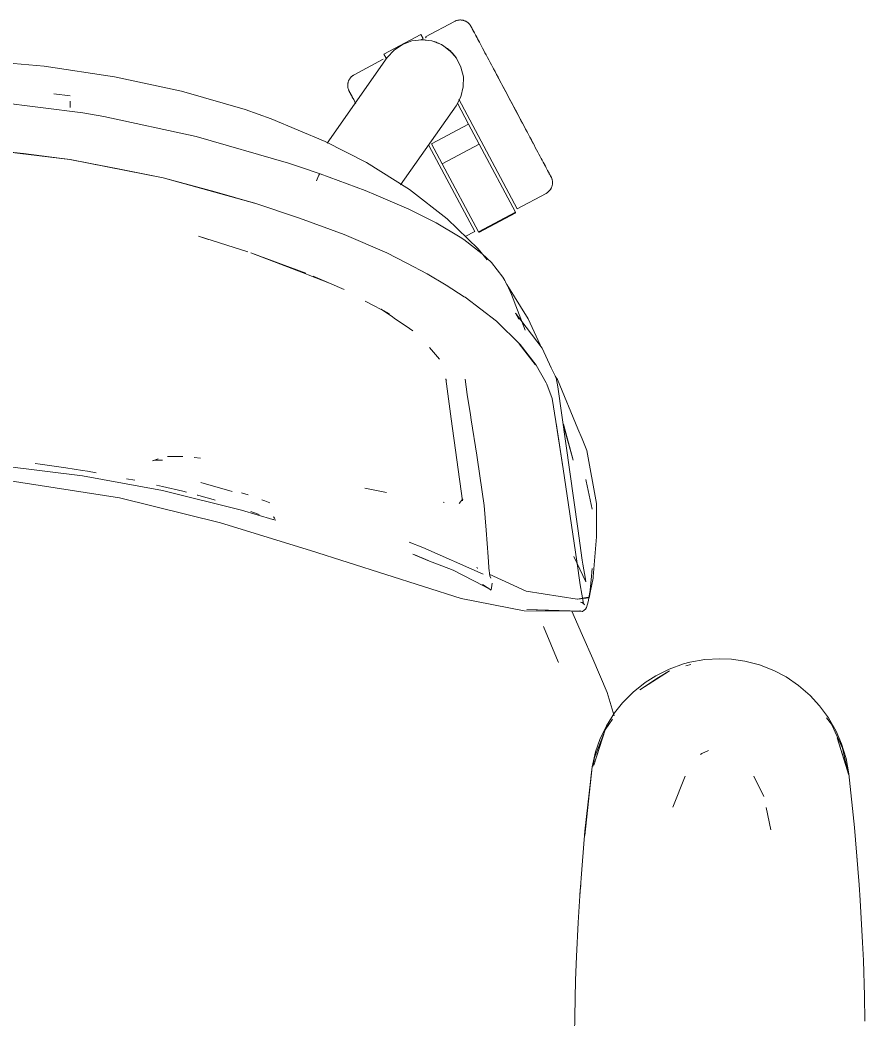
# Model space of a CAD drawing. Header units: millimetres. Extents: x 155927 to 295199, y -4084 to 97293.
# Drawn here: x 157950.4 to 158232.1, y 24274.1 to 24607.5 of the extents above; entities that cross this region are included whole.
import ezdxf

# ---------------------------------------------------------------- set-up
doc = ezdxf.new("R2010")
doc.units = ezdxf.units.MM
doc.header["$MEASUREMENT"] = 0
doc.layers.add('G-IMPT', color=8, linetype='CONTINUOUS', lineweight=9)
doc.layers.add('I-FURN', color=8, linetype='CONTINUOUS', lineweight=9)

msp = doc.modelspace()

# ---------------------------------------------------------------- linework, layer by layer
at = {"layer": 'G-IMPT'}
for p, q in [((157958.39, 24592.03), (157932.82, 24594.29)), ((157981.81, 24588.54), (157958.39, 24592.03)), ((158004.17, 24583.73), (157981.81, 24588.54)), ((158025.41, 24577.55), (158004.17, 24583.73)), ((157941.19, 24580.3), (157971.36, 24576.48)), ((157967.09, 24582.13), (157961.67, 24582.78)), ((157967.05, 24578.28), (157967.12, 24580.37)), ((157967.12, 24580.37), (157967.12, 24580.26)), ((157971.36, 24576.48), (157978.28, 24575.3)), ((158025.41, 24577.55), (158034.15, 24574.48)), ((158009.07, 24568.63), (157978.28, 24575.3)), ((158034.15, 24574.48), (158052.12, 24566.96)), ((158009.07, 24568.63), (158039.9, 24559.69)), ((158065.9, 24559.87), (158052.12, 24566.96)), ((157935.45, 24564.73), (157967, 24560.95)), ((157935.45, 24564.73), (157951.53, 24562.89)), ((157935.49, 24564.77), (157967.08, 24560.94)), ((157967, 24560.95), (157951.53, 24562.89)), ((157998.13, 24554.77), (157967, 24560.95)), ((157967, 24560.95), (157983.11, 24557.85)), ((157998.13, 24554.77), (157967.08, 24560.94)), ((158039.9, 24559.69), (158043.5, 24558.49)), ((158080.19, 24550.9), (158065.9, 24559.87)), ((157998.13, 24554.77), (157983.11, 24557.85)), ((158050.44, 24556.09), (158043.5, 24558.49)), ((158015.38, 24550.12), (157998.13, 24554.77)), ((157998.13, 24554.77), (158028.63, 24546.39)), ((157998.13, 24554.77), (158028.54, 24546.35)), ((158049.65, 24554.86), (158049.23, 24553.8)), ((158049.23, 24553.8), (158049.45, 24554.39)), ((158049.65, 24554.86), (158049.45, 24554.39)), ((158049.65, 24554.86), (158050.03, 24555.68)), ((158049.65, 24554.86), (158049.93, 24555.5)), ((158049.93, 24555.5), (158050.03, 24555.68)), ((158050.3, 24556.09), (158050.03, 24555.68)), ((158050.03, 24555.68), (158050.26, 24556.08)), ((158050.3, 24556.09), (158050.26, 24556.08)), ((158050.43, 24556.12), (158050.3, 24556.09)), ((158050.3, 24556.09), (158050.44, 24556.09)), ((158065.4, 24550.55), (158050.43, 24556.12)), ((158015.38, 24550.12), (158028.54, 24546.35)), ((158069.08, 24549.07), (158065.4, 24550.55)), ((158080.19, 24550.9), (158092.79, 24541.09)), ((158028.63, 24546.39), (158043.55, 24541.38)), ((158080.04, 24544.3), (158069.08, 24549.07)), ((158080.48, 24544.08), (158080.04, 24544.3)), ((158080.04, 24544.3), (158089.09, 24539.77)), ((158080.04, 24544.3), (158088.49, 24540.08)), ((158080.48, 24544.08), (158089.09, 24539.77)), ((158058.43, 24535.92), (158043.55, 24541.38)), ((158089.09, 24539.77), (158088.49, 24540.08)), ((158089.09, 24539.77), (158097.09, 24535.04)), ((158103.09, 24531.13), (158092.79, 24541.09)), ((158009.82, 24535.32), (158013.25, 24534.25)), ((158009.82, 24535.32), (158026.3, 24530.07)), ((158058.43, 24535.92), (158072.65, 24529.75)), ((158098.38, 24534.18), (158097.09, 24535.04)), ((158104.51, 24529.46), (158098.38, 24534.18)), ((158027.29, 24529.79), (158045.7, 24522.97)), ((158027.29, 24529.79), (158044.74, 24523.08)), ((158079.38, 24526.36), (158072.65, 24529.75)), ((158106.09, 24527.46), (158103.09, 24531.13)), ((158079.38, 24526.36), (158086.17, 24522.79)), ((158104.51, 24529.46), (158107.53, 24526.57)), ((158111.39, 24521.7), (158107.53, 24526.57)), ((158044.74, 24523.08), (158046.47, 24522.42)), ((158053.55, 24519.69), (158046.47, 24522.42)), ((158053.55, 24519.69), (158048.1, 24522)), ((158058.39, 24517.5), (158053.55, 24519.69)), ((158092.4, 24519.02), (158086.17, 24522.79)), ((158112.01, 24520.57), (158111.39, 24521.7)), ((158112.01, 24520.57), (158113.18, 24518.13)), ((158112.7, 24519.21), (158112.2, 24519.98)), ((158092.4, 24519.02), (158098.5, 24515.14)), ((158112.7, 24519.21), (158119.82, 24507.76)), ((158113.18, 24518.13), (158114.25, 24515.9)), ((158065.44, 24513.62), (158073.54, 24509.44)), ((158098.75, 24514.97), (158098.5, 24515.14)), ((158109.19, 24506.95), (158098.75, 24514.97)), ((158118.76, 24504), (158114.25, 24515.9)), ((158070.77, 24510.94), (158074.52, 24508.38)), ((158070.77, 24510.94), (158073.54, 24509.44)), ((158115.53, 24509.65), (158124.45, 24498)), ((158115.53, 24509.65), (158116.65, 24507.7)), ((158074.52, 24508.38), (158075.1, 24507.99)), ((158075.1, 24507.99), (158080.24, 24504.49)), ((158117.09, 24499.21), (158109.19, 24506.95)), ((158119.82, 24507.76), (158123.8, 24499.13)), ((158080.24, 24504.49), (158081.34, 24503.74)), ((158086.87, 24498.22), (158090.21, 24494.31)), ((158122.18, 24492.47), (158116.78, 24499.42)), ((158116.78, 24499.42), (158119.59, 24495.85)), ((158117.09, 24499.21), (158122.51, 24492.25)), ((158124.45, 24498), (158127.51, 24491.43)), ((158122.18, 24492.47), (158119.59, 24495.85)), ((158122.51, 24492.25), (158125.8, 24486.41)), ((158127.51, 24491.43), (158129.08, 24488.06)), ((158094.15, 24474.37), (158092.37, 24487.72)), ((158092.37, 24487.72), (158092.51, 24487.25)), ((158099.5, 24482.56), (158098.76, 24487.63)), ((158126.01, 24485.99), (158125.8, 24486.41)), ((158128.79, 24488.67), (158129.57, 24487.5)), ((158129.73, 24485.07), (158129.08, 24488.06)), ((158129.57, 24487.5), (158136.36, 24471.05)), ((158126.01, 24485.99), (158127.76, 24481.2)), ((158136.4, 24437.85), (158129.73, 24485.07)), ((158099.5, 24482.56), (158100.56, 24475.72)), ((158127.76, 24481.2), (158129.06, 24473.53)), ((158094.15, 24474.37), (158097.88, 24447.03)), ((158100.56, 24475.72), (158100.83, 24474.06)), ((158102.69, 24462.29), (158100.83, 24474.06)), ((158131.36, 24458.37), (158129.06, 24473.53)), ((158131.36, 24458.37), (158129.13, 24472.95)), ((158131.46, 24457.76), (158129.13, 24472.95)), ((158134.85, 24460.65), (158131.5, 24472.54)), ((158134.85, 24460.65), (158131.61, 24472.64)), ((158136.36, 24471.05), (158137.75, 24467.69)), ((158139.35, 24463.83), (158137.75, 24467.69)), ((158142.58, 24446.13), (158139.35, 24463.83)), ((157994.49, 24460.34), (157996.44, 24461.02)), ((157995.53, 24460.55), (157994.49, 24460.34)), ((157995.53, 24460.55), (157997.84, 24460.59)), ((157997.7, 24460.6), (157997.84, 24460.59)), ((157999.54, 24461.88), (158004.6, 24461.79)), ((157999.54, 24461.88), (158002.33, 24461.87)), ((158004.6, 24461.79), (158002.33, 24461.87)), ((158008.39, 24461.48), (158010.49, 24461.26)), ((158102.94, 24460.74), (158102.69, 24462.29)), ((158105.15, 24445.52), (158102.94, 24460.74)), ((157971.22, 24455.38), (157944.31, 24458.68)), ((157957.07, 24459.3), (157955.41, 24459.48)), ((157965.6, 24458), (157957.07, 24459.3)), ((157965.6, 24458), (157971.22, 24457.15)), ((157971.22, 24457.15), (157972.85, 24456.91)), ((157975.75, 24456.35), (157972.85, 24456.91)), ((158131.46, 24457.76), (158136.01, 24426.89)), ((157983.58, 24447.99), (157945.66, 24453.98)), ((157997.89, 24450.45), (157971.22, 24455.38)), ((157985.86, 24454.43), (157988.67, 24453.89)), ((158021.11, 24450.19), (158010.64, 24453.12)), ((158139.13, 24453.57), (158138.98, 24454.15)), ((158141.17, 24444.27), (158139.13, 24453.57)), ((157995.9, 24452.22), (157997.88, 24451.77)), ((158004.63, 24450.22), (157997.88, 24451.77)), ((157997.89, 24450.45), (158024.21, 24443.9)), ((158004.63, 24450.22), (158005.92, 24449.88)), ((158024.2, 24449.74), (158026.42, 24449.02)), ((158065.35, 24451.21), (158072.6, 24449.8)), ((157983.58, 24447.99), (158017.26, 24439.67)), ((158009.65, 24448.92), (158009.47, 24448.96)), ((158010.79, 24448.6), (158009.65, 24448.92)), ((158010.79, 24448.6), (158014.78, 24447.48)), ((158014.78, 24447.48), (158015.47, 24447.28)), ((158031.96, 24447.03), (158030.95, 24447.4)), ((158031.96, 24447.03), (158033.62, 24446.42)), ((158091.82, 24446.53), (158091.47, 24446.58)), ((158096.77, 24446.18), (158098.01, 24447.74)), ((158097.88, 24447.03), (158097.93, 24447.3)), ((158097.97, 24447.53), (158097.93, 24447.3)), ((158024.21, 24443.9), (158034.64, 24440.83)), ((158029.41, 24442.74), (158027.31, 24443.49)), ((158105.15, 24445.52), (158105.16, 24445.44)), ((158105.16, 24445.44), (158105.78, 24437.2)), ((158142.58, 24446.13), (158142.61, 24439.16)), ((158047.23, 24430.49), (158017.26, 24439.67)), ((158029.41, 24442.74), (158030.07, 24442.5)), ((158034.91, 24440.76), (158034.64, 24440.83)), ((158034.89, 24441.72), (158035.04, 24441.51)), ((158034.89, 24441.72), (158035.28, 24441.11)), ((158035.21, 24440.69), (158034.91, 24440.76)), ((158035.43, 24440.63), (158035.21, 24440.69)), ((158035.67, 24440.72), (158035.43, 24440.63)), ((158106.41, 24428.35), (158105.78, 24437.2)), ((158136.4, 24437.85), (158137.84, 24427.19)), ((158142.61, 24434.99), (158142.61, 24439.16)), ((158080.07, 24433.22), (158084.65, 24431.48)), ((158142.27, 24431.04), (158142.61, 24434.99)), ((158047.23, 24430.49), (158097.48, 24414.5)), ((158084.65, 24431.48), (158104.81, 24422.55)), ((158142.27, 24431.04), (158141.47, 24421.71)), ((158086.29, 24427.18), (158081.39, 24429.2)), ((158081.39, 24429.2), (158086.5, 24427.17)), ((158086.5, 24427.17), (158081.97, 24428.97)), ((158094.76, 24423.93), (158086.29, 24427.18)), ((158106.41, 24428.35), (158106.66, 24424.94)), ((158135.03, 24428.44), (158139.03, 24420.01)), ((158136.01, 24426.89), (158137.12, 24419.04)), ((158138.06, 24425.89), (158137.84, 24427.19)), ((158094.76, 24423.93), (158104.87, 24418.65)), ((158102.64, 24424.93), (158102.91, 24424.49)), ((158106.71, 24424.57), (158106.66, 24424.94)), ((158106.71, 24424.57), (158106.99, 24422.11)), ((158138.89, 24420.87), (158138.06, 24425.89)), ((158140.95, 24421.88), (158141.16, 24424.47)), ((158119.13, 24416.94), (158106.84, 24422.52)), ((158106.99, 24422.11), (158107.01, 24422.05)), ((158107.29, 24421.28), (158107.01, 24422.05)), ((158107.77, 24419.54), (158107.6, 24418.01)), ((158139.03, 24420.01), (158138.89, 24420.87)), ((158140.95, 24421.88), (158140.43, 24417.2)), ((158140.61, 24416.99), (158141.42, 24421.24)), ((158141.47, 24421.71), (158141.42, 24421.24)), ((158107.32, 24417.3), (158104.62, 24419.14)), ((158107.32, 24417.3), (158104.87, 24418.65)), ((158107.32, 24417.3), (158107.16, 24417.26)), ((158107.45, 24417.32), (158107.32, 24417.3)), ((158107.6, 24418.01), (158107.45, 24417.32)), ((158119.13, 24416.94), (158136.18, 24414.22)), ((158138.23, 24412.77), (158137.12, 24419.04)), ((158140.35, 24416.58), (158139.82, 24413.3)), ((158140.61, 24416.99), (158140.17, 24414.67)), ((158140.35, 24416.58), (158140.43, 24417.2)), ((158097.48, 24414.5), (158118.43, 24410.31)), ((158139.76, 24414.91), (158136.18, 24414.22)), ((158139.76, 24414.91), (158136.22, 24414.28)), ((158136.22, 24414.28), (158140.17, 24414.67)), ((158137.69, 24413.11), (158137.19, 24413.19)), ((158137.69, 24413.11), (158138.23, 24412.79)), ((158138.06, 24413.39), (158138.62, 24412.29)), ((158138.06, 24413.39), (158138.23, 24412.77)), ((158139.82, 24413.3), (158139.27, 24411.44)), ((158118.43, 24410.31), (158137.3, 24410.26)), ((158119.32, 24410.75), (158137.76, 24410.16)), ((158119.32, 24410.75), (158137.3, 24410.26)), ((158137.89, 24402.1), (158134.33, 24410.27)), ((158137.88, 24410.13), (158137.02, 24410.32)), ((158137.02, 24410.32), (158137.13, 24410.3)), ((158137.3, 24410.26), (158137.13, 24410.3)), ((158137.76, 24410.16), (158137.3, 24410.26)), ((158137.88, 24410.13), (158138.45, 24410.53)), ((158138.23, 24412.79), (158138.62, 24412.29)), ((158138.95, 24410.9), (158138.45, 24410.53)), ((158138.95, 24410.9), (158139.27, 24411.44)), ((158124.86, 24405.16), (158129.79, 24393.31)), ((158141.31, 24394.27), (158137.89, 24402.1)), ((158129.89, 24393.04), (158129.79, 24393.31)), ((158146.17, 24383.14), (158141.31, 24394.27)), ((158173.72, 24393.19), (158171.59, 24392.63)), ((158178.67, 24394.07), (158173.72, 24393.19)), ((158183.71, 24394.37), (158178.67, 24394.07)), ((158183.71, 24394.37), (158187.56, 24394.2)), ((158192.07, 24393.55), (158187.56, 24394.2)), ((158192.07, 24393.55), (158196.94, 24392.29)), ((158166.92, 24390.27), (158156.97, 24383.95)), ((158166.82, 24390.92), (158162.31, 24388.68)), ((158166.92, 24390.27), (158163.24, 24388.11)), ((158166.82, 24390.92), (158171.59, 24392.63)), ((158172.37, 24391.93), (158174.06, 24392.45)), ((158201.65, 24390.45), (158196.94, 24392.29)), ((158205.81, 24388.26), (158201.65, 24390.45)), ((158154.79, 24383.22), (158158.76, 24386.41)), ((158163.24, 24388.11), (158156.97, 24383.95)), ((158162.31, 24388.68), (158158.76, 24386.41)), ((158205.81, 24388.26), (158209.98, 24385.43)), ((158146.17, 24383.14), (158148.43, 24375.32)), ((158154.79, 24383.22), (158151.24, 24379.62)), ((158209.98, 24385.43), (158213.81, 24382.11)), ((158151.24, 24379.62), (158148.62, 24376.31)), ((158216.98, 24378.67), (158213.81, 24382.11)), ((158145.89, 24371.98), (158148.62, 24376.31)), ((158216.98, 24378.67), (158219.98, 24374.59)), ((158145.49, 24370.66), (158147.91, 24374.24)), ((158219.28, 24374.63), (158220.88, 24372.52)), ((158222.49, 24370.15), (158219.98, 24374.59)), ((158145.49, 24370.66), (158141.68, 24358.81)), ((158141.89, 24361.44), (158145.09, 24369.62)), ((158145.89, 24371.98), (158143.7, 24367.4)), ((158145.49, 24370.66), (158144.59, 24367.95)), ((158145.22, 24369.95), (158145.49, 24370.66)), ((158224.62, 24364.46), (158220.88, 24372.52)), ((158222.49, 24370.15), (158224.3, 24365.91)), ((158144.59, 24367.95), (158141.68, 24358.81)), ((158143.7, 24367.4), (158142.25, 24363.27)), ((158226.66, 24355.49), (158222.83, 24367.95)), ((158222.83, 24367.95), (158225.74, 24358.81)), ((158141.09, 24358.31), (158142.25, 24363.27)), ((158179.88, 24363.75), (158177.66, 24362.74)), ((158224.3, 24365.91), (158225.77, 24361.05)), ((158224.62, 24364.46), (158226.53, 24356.06)), ((158141.31, 24358.38), (158141.89, 24361.44)), ((158177.66, 24362.74), (158177.21, 24362.44)), ((158226.66, 24356), (158225.77, 24361.05)), ((158141.09, 24358.31), (158138.64, 24335.35)), ((158141.09, 24358.31), (158138.74, 24336.87)), ((158141.09, 24358.31), (158140.76, 24355.49)), ((158226.66, 24355.49), (158225.74, 24358.81)), ((158138.64, 24335.35), (158140.76, 24355.49)), ((158167.99, 24344.79), (158172.14, 24355.21)), ((158195.09, 24355.12), (158198.35, 24348.34)), ((158228.57, 24338.08), (158226.66, 24356)), ((158200.69, 24337.29), (158199.12, 24344.72)), ((158138.74, 24336.87), (158137.75, 24325.47)), ((158228.91, 24333.95), (158228.57, 24338.08)), ((158230.16, 24318.89), (158228.91, 24333.95)), ((158229.51, 24327.07), (158229.34, 24328.75)), ((158137.03, 24315.19), (158137.75, 24325.47)), ((158137.16, 24317.23), (158137.07, 24315.33)), ((158137.16, 24317.23), (158137.3, 24318.65)), ((158230.16, 24318.89), (158230.49, 24313.8)), ((158137.03, 24315.19), (158136.46, 24306.32)), ((158230.49, 24313.8), (158231.3, 24299.66)), ((158135.93, 24295.01), (158136.46, 24306.32)), ((158231.55, 24293.64), (158231.3, 24299.66)), ((158135.93, 24295.01), (158135.63, 24287.13)), ((158231.55, 24293.64), (158231.94, 24281.88)), ((158135.34, 24274.82), (158135.63, 24287.13)), ((158231.69, 24288.75), (158231.8, 24286.82)), ((158231.8, 24286.82), (158231.81, 24285.32)), ((158135.47, 24281.6), (158135.47, 24279.52)), ((158232.1, 24273.46), (158231.94, 24281.88)), ((158135.34, 24274.82), (158135.26, 24269.35))]:
    msp.add_line(p, q, dxfattribs=at)
at = {"layer": 'I-FURN'}
for p, q in [((158095.27, 24607), (158085.58, 24601.85)), ((158095.27, 24607), (158095.41, 24607.07)), ((158095.41, 24607.07), (158095.56, 24607.14)), ((158095.56, 24607.14), (158095.71, 24607.2)), ((158095.71, 24607.2), (158095.86, 24607.25)), ((158095.86, 24607.25), (158096.01, 24607.3)), ((158096.01, 24607.3), (158096.17, 24607.35)), ((158096.17, 24607.35), (158096.32, 24607.38)), ((158096.32, 24607.38), (158096.48, 24607.41)), ((158096.48, 24607.41), (158096.64, 24607.44)), ((158096.64, 24607.44), (158096.8, 24607.45)), ((158096.8, 24607.45), (158096.96, 24607.47)), ((158096.96, 24607.47), (158097.12, 24607.47)), ((158097.12, 24607.47), (158097.28, 24607.47)), ((158097.28, 24607.47), (158097.44, 24607.46)), ((158097.44, 24607.46), (158097.61, 24607.44)), ((158097.61, 24607.44), (158097.77, 24607.42)), ((158097.77, 24607.42), (158097.92, 24607.4)), ((158097.92, 24607.4), (158098.08, 24607.36)), ((158098.08, 24607.36), (158098.24, 24607.32)), ((158098.24, 24607.32), (158098.39, 24607.28)), ((158098.39, 24607.28), (158098.54, 24607.22)), ((158098.54, 24607.22), (158098.69, 24607.17)), ((158098.69, 24607.17), (158098.84, 24607.1)), ((158098.84, 24607.1), (158098.99, 24607.03)), ((158098.99, 24607.03), (158099.13, 24606.95)), ((158099.13, 24606.95), (158099.27, 24606.87)), ((158099.27, 24606.87), (158099.4, 24606.79)), ((158099.4, 24606.79), (158099.54, 24606.69)), ((158099.54, 24606.69), (158099.66, 24606.6)), ((158099.66, 24606.6), (158099.79, 24606.49)), ((158099.79, 24606.49), (158099.91, 24606.38)), ((158099.91, 24606.38), (158100.02, 24606.27)), ((158100.02, 24606.27), (158100.14, 24606.16)), ((158100.14, 24606.16), (158100.24, 24606.03)), ((158100.24, 24606.03), (158100.34, 24605.91)), ((158100.34, 24605.91), (158100.44, 24605.78)), ((158100.44, 24605.78), (158100.53, 24605.65)), ((158100.53, 24605.65), (158100.62, 24605.51)), ((158100.62, 24605.51), (158100.7, 24605.37)), ((158100.7, 24605.37), (158100.72, 24605.33)), ((158100.72, 24605.33), (158100.73, 24605.31)), ((158100.74, 24605.28), (158100.72, 24605.33)), ((158100.72, 24605.33), (158100.72, 24605.33)), ((158100.73, 24605.31), (158100.76, 24605.25)), ((158100.79, 24605.2), (158100.74, 24605.28)), ((158100.76, 24605.25), (158100.81, 24605.15)), ((158100.85, 24605.08), (158100.79, 24605.2)), ((158100.81, 24605.15), (158100.89, 24605.01)), ((158100.94, 24604.92), (158100.85, 24605.08)), ((158100.89, 24605.01), (158100.98, 24604.83)), ((158101.04, 24604.72), (158100.94, 24604.92)), ((158100.98, 24604.83), (158101.1, 24604.61)), ((158101.17, 24604.48), (158101.04, 24604.72)), ((158101.1, 24604.61), (158101.24, 24604.35)), ((158101.32, 24604.2), (158101.17, 24604.48)), ((158101.24, 24604.35), (158101.39, 24604.06)), ((158101.49, 24603.88), (158101.32, 24604.2)), ((158101.39, 24604.06), (158101.57, 24603.72)), ((158101.68, 24603.52), (158101.49, 24603.88)), ((158101.57, 24603.72), (158101.77, 24603.35)), ((158101.89, 24603.13), (158101.68, 24603.52)), ((158101.77, 24603.35), (158101.99, 24602.94)), ((158102.12, 24602.7), (158101.89, 24603.13)), ((158101.99, 24602.94), (158102.23, 24602.49)), ((158084.02, 24602.66), (158071.66, 24596.09)), ((158077.86, 24599.34), (158081.02, 24600.51)), ((158081.02, 24600.51), (158084.37, 24600.89)), ((158084, 24600.86), (158084.76, 24601.26)), ((158084.02, 24602.66), (158084.76, 24601.26)), ((158084.37, 24600.89), (158087.72, 24600.47)), ((158084.76, 24601.26), (158084.71, 24601.35)), ((158085.78, 24601.47), (158085.58, 24601.85)), ((158087.72, 24600.47), (158090.86, 24599.25)), ((158102.36, 24602.24), (158102.12, 24602.7)), ((158102.23, 24602.49), (158102.48, 24602.01)), ((158102.63, 24601.73), (158102.36, 24602.24)), ((158102.48, 24602.01), (158102.76, 24601.49)), ((158102.91, 24601.2), (158102.63, 24601.73)), ((158102.76, 24601.49), (158103.05, 24600.94)), ((158103.22, 24600.63), (158102.91, 24601.2)), ((158103.05, 24600.94), (158103.36, 24600.36)), ((158103.54, 24600.03), (158103.22, 24600.63)), ((158103.87, 24599.39), (158103.54, 24600.03)), ((158072.81, 24594.93), (158075.07, 24597.44)), ((158075.07, 24597.44), (158077.86, 24599.34)), ((158090.86, 24599.25), (158093.63, 24597.31)), ((158094.49, 24596.48), (158091.7, 24598.77)), ((158093.63, 24597.31), (158095.85, 24594.77)), ((158095.64, 24595.06), (158094.49, 24596.48)), ((158104.23, 24598.73), (158103.87, 24599.39)), ((158104.6, 24598.04), (158104.23, 24598.73)), ((158104.98, 24597.31), (158104.6, 24598.04)), ((158105.38, 24596.56), (158104.98, 24597.31)), ((158105.79, 24595.79), (158105.38, 24596.56)), ((158052.8, 24566.34), (158072.81, 24594.93)), ((158071.45, 24594.34), (158061.77, 24589.19)), ((158072.4, 24594.69), (158071.66, 24596.09)), ((158072.35, 24594.78), (158072.4, 24594.69)), ((158095.85, 24594.77), (158097.39, 24591.78)), ((158106.22, 24594.99), (158105.79, 24595.79)), ((158106.65, 24594.16), (158106.22, 24594.99)), ((158107.11, 24593.32), (158106.65, 24594.16)), ((158107.57, 24592.45), (158107.11, 24593.32)), ((158097.39, 24591.78), (158098.18, 24588.5)), ((158108.04, 24591.56), (158107.57, 24592.45)), ((158108.52, 24590.66), (158108.04, 24591.56)), ((158108.26, 24591.15), (158108.74, 24590.23)), ((158109.01, 24589.73), (158108.52, 24590.66)), ((158108.74, 24590.23), (158109.24, 24589.3)), ((158109.51, 24588.8), (158109.01, 24589.73)), ((158059.65, 24586.08), (158059.68, 24586.24)), ((158059.68, 24586.24), (158059.7, 24586.39)), ((158059.7, 24586.39), (158059.74, 24586.55)), ((158059.74, 24586.55), (158059.78, 24586.71)), ((158059.78, 24586.71), (158059.82, 24586.86)), ((158059.82, 24586.86), (158059.88, 24587.01)), ((158059.88, 24587.01), (158059.93, 24587.17)), ((158059.93, 24587.17), (158060, 24587.31)), ((158060, 24587.31), (158060.07, 24587.46)), ((158060.07, 24587.46), (158060.14, 24587.6)), ((158060.14, 24587.6), (158060.23, 24587.74)), ((158060.23, 24587.74), (158060.31, 24587.87)), ((158060.31, 24587.87), (158060.41, 24588.01)), ((158060.41, 24588.01), (158060.5, 24588.13)), ((158060.5, 24588.13), (158060.61, 24588.26)), ((158060.61, 24588.26), (158060.71, 24588.38)), ((158060.71, 24588.38), (158060.83, 24588.49)), ((158060.83, 24588.49), (158060.94, 24588.61)), ((158060.94, 24588.61), (158061.06, 24588.71)), ((158061.06, 24588.71), (158061.19, 24588.81)), ((158061.19, 24588.81), (158061.32, 24588.91)), ((158061.32, 24588.91), (158061.45, 24589)), ((158061.45, 24589), (158061.59, 24589.09)), ((158061.59, 24589.09), (158061.73, 24589.17)), ((158061.73, 24589.17), (158061.77, 24589.19)), ((158098.18, 24588.5), (158098.16, 24585.12)), ((158109.24, 24589.3), (158109.74, 24588.36)), ((158110.01, 24587.84), (158109.51, 24588.8)), ((158109.74, 24588.36), (158110.25, 24587.4)), ((158110.53, 24586.88), (158110.01, 24587.84)), ((158110.25, 24587.4), (158110.76, 24586.43)), ((158111.05, 24585.91), (158110.53, 24586.88)), ((158110.76, 24586.43), (158111.29, 24585.45)), ((158059.63, 24585.75), (158059.64, 24585.92)), ((158059.63, 24585.59), (158059.63, 24585.75)), ((158059.63, 24585.43), (158059.63, 24585.59)), ((158059.64, 24585.27), (158059.63, 24585.43)), ((158059.64, 24585.92), (158059.65, 24586.08)), ((158059.66, 24585.11), (158059.64, 24585.27)), ((158059.69, 24584.95), (158059.66, 24585.11)), ((158059.72, 24584.79), (158059.69, 24584.95)), ((158059.75, 24584.64), (158059.72, 24584.79)), ((158059.8, 24584.48), (158059.75, 24584.64)), ((158059.84, 24584.33), (158059.8, 24584.48)), ((158059.9, 24584.18), (158059.84, 24584.33)), ((158059.96, 24584.03), (158059.9, 24584.18)), ((158060.03, 24583.88), (158059.96, 24584.03)), ((158060.1, 24583.74), (158060.03, 24583.88)), ((158060.1, 24583.73), (158060.1, 24583.74)), ((158060.1, 24583.74), (158060.11, 24583.72)), ((158060.13, 24583.69), (158060.1, 24583.73)), ((158060.11, 24583.72), (158060.14, 24583.66)), ((158060.17, 24583.61), (158060.13, 24583.69)), ((158060.14, 24583.66), (158060.2, 24583.56)), ((158060.23, 24583.48), (158060.17, 24583.61)), ((158060.2, 24583.56), (158060.27, 24583.41)), ((158060.32, 24583.32), (158060.23, 24583.48)), ((158060.27, 24583.41), (158060.37, 24583.23)), ((158060.43, 24583.12), (158060.32, 24583.32)), ((158060.37, 24583.23), (158060.48, 24583.02)), ((158060.56, 24582.88), (158060.43, 24583.12)), ((158060.48, 24583.02), (158060.62, 24582.76)), ((158060.7, 24582.6), (158060.56, 24582.88)), ((158098.16, 24585.12), (158097.33, 24581.85)), ((158111.57, 24584.92), (158111.05, 24585.91)), ((158111.29, 24585.45), (158111.81, 24584.47)), ((158112.1, 24583.93), (158111.57, 24584.92)), ((158111.81, 24584.47), (158112.34, 24583.47)), ((158112.63, 24582.93), (158112.1, 24583.93)), ((158112.34, 24583.47), (158112.87, 24582.47)), ((158113.16, 24581.93), (158112.63, 24582.93)), ((158060.62, 24582.76), (158060.78, 24582.46)), ((158060.87, 24582.28), (158060.7, 24582.6)), ((158060.78, 24582.46), (158060.96, 24582.12)), ((158061.06, 24581.93), (158060.87, 24582.28)), ((158060.96, 24582.12), (158061.16, 24581.75)), ((158061.27, 24581.53), (158061.06, 24581.93)), ((158061.16, 24581.75), (158061.37, 24581.34)), ((158061.5, 24581.11), (158061.27, 24581.53)), ((158061.37, 24581.34), (158061.61, 24580.9)), ((158061.75, 24580.64), (158061.5, 24581.11)), ((158061.61, 24580.9), (158061.87, 24580.41)), ((158062.01, 24580.14), (158061.75, 24580.64)), ((158061.87, 24580.41), (158062.14, 24579.9)), ((158062.3, 24579.6), (158062.01, 24580.14)), ((158097.33, 24581.85), (158095.74, 24578.88)), ((158096.2, 24579.74), (158099.95, 24572.68)), ((158116.1, 24544.46), (158096.63, 24581.06)), ((158112.87, 24582.47), (158113.4, 24581.47)), ((158113.69, 24580.93), (158113.16, 24581.93)), ((158113.4, 24581.47), (158113.94, 24580.47)), ((158114.23, 24579.92), (158113.69, 24580.93)), ((158113.94, 24580.47), (158114.47, 24579.46)), ((158114.76, 24578.92), (158114.23, 24579.92)), ((158095.74, 24578.88), (158077.23, 24552.45)), ((158114.47, 24579.46), (158115.01, 24578.46)), ((158115.29, 24577.92), (158114.76, 24578.92)), ((158115.01, 24578.46), (158115.54, 24577.45)), ((158115.83, 24576.92), (158115.29, 24577.92)), ((158115.54, 24577.45), (158116.07, 24576.46)), ((158116.35, 24575.92), (158115.83, 24576.92)), ((158116.07, 24576.46), (158116.6, 24575.47)), ((158116.88, 24574.93), (158116.35, 24575.92)), ((158116.6, 24575.47), (158117.12, 24574.48)), ((158117.4, 24573.96), (158116.88, 24574.93)), ((158117.12, 24574.48), (158117.64, 24573.51)), ((158117.91, 24572.99), (158117.4, 24573.96)), ((158117.64, 24573.51), (158118.15, 24572.55)), ((158118.42, 24572.03), (158117.91, 24572.99)), ((158099.95, 24572.68), (158087.59, 24566.11)), ((158099.95, 24572.68), (158103.49, 24566.04)), ((158118.15, 24572.55), (158118.66, 24571.59)), ((158118.93, 24571.09), (158118.42, 24572.03)), ((158118.66, 24571.59), (158119.15, 24570.66)), ((158119.42, 24570.16), (158118.93, 24571.09)), ((158119.15, 24570.66), (158119.64, 24569.73)), ((158119.91, 24569.24), (158119.42, 24570.16)), ((158119.64, 24569.73), (158120.13, 24568.83)), ((158120.38, 24568.35), (158119.91, 24569.24)), ((158120.13, 24568.83), (158120.6, 24567.94)), ((158120.85, 24567.47), (158120.38, 24568.35)), ((158120.6, 24567.94), (158121.06, 24567.07)), ((158121.3, 24566.61), (158120.85, 24567.47)), ((158121.06, 24567.07), (158121.51, 24566.23)), ((158121.75, 24565.78), (158121.3, 24566.61)), ((158101.97, 24536.94), (158086.71, 24565.64)), ((158091.12, 24559.47), (158087.59, 24566.11)), ((158103.49, 24566.04), (158091.12, 24559.47)), ((158103.49, 24566.04), (158115.56, 24543.33)), ((158122.18, 24564.97), (158121.75, 24565.78)), ((158122.6, 24564.18), (158122.18, 24564.97)), ((158123, 24563.42), (158122.6, 24564.18)), ((158123.39, 24562.68), (158123, 24563.42)), ((158123.77, 24561.97), (158123.39, 24562.68)), ((158124.13, 24561.3), (158123.77, 24561.97)), ((158124.47, 24560.65), (158124.13, 24561.3)), ((158124.8, 24560.03), (158124.47, 24560.65)), ((158125.11, 24559.45), (158124.8, 24560.03)), ((158124.95, 24559.76), (158125.25, 24559.19)), ((158103.2, 24536.76), (158091.12, 24559.47)), ((158125.41, 24558.9), (158125.11, 24559.45)), ((158125.25, 24559.19), (158125.53, 24558.65)), ((158125.68, 24558.38), (158125.41, 24558.9)), ((158125.53, 24558.65), (158125.8, 24558.15)), ((158125.94, 24557.9), (158125.68, 24558.38)), ((158125.8, 24558.15), (158126.05, 24557.69)), ((158126.17, 24557.45), (158125.94, 24557.9)), ((158126.05, 24557.69), (158126.28, 24557.26)), ((158126.39, 24557.04), (158126.17, 24557.45)), ((158126.28, 24557.26), (158126.49, 24556.87)), ((158126.59, 24556.67), (158126.39, 24557.04)), ((158126.49, 24556.87), (158126.68, 24556.51)), ((158126.77, 24556.33), (158126.59, 24556.67)), ((158126.68, 24556.51), (158126.84, 24556.19)), ((158126.93, 24556.04), (158126.77, 24556.33)), ((158126.84, 24556.19), (158126.99, 24555.91)), ((158127.06, 24555.78), (158126.93, 24556.04)), ((158126.99, 24555.91), (158127.12, 24555.67)), ((158127.18, 24555.56), (158127.06, 24555.78)), ((158127.12, 24555.67), (158127.23, 24555.47)), ((158127.28, 24555.38), (158127.18, 24555.56)), ((158127.23, 24555.47), (158127.31, 24555.31)), ((158127.35, 24555.24), (158127.28, 24555.38)), ((158127.31, 24555.31), (158127.38, 24555.19)), ((158127.41, 24555.14), (158127.35, 24555.24)), ((158127.38, 24555.19), (158127.42, 24555.1)), ((158127.44, 24555.08), (158127.41, 24555.14)), ((158127.42, 24555.1), (158127.44, 24555.06)), ((158127.45, 24555.06), (158127.44, 24555.08)), ((158127.44, 24555.06), (158127.45, 24555.06)), ((158127.45, 24555.06), (158127.52, 24554.91)), ((158127.52, 24554.91), (158127.59, 24554.77)), ((158127.59, 24554.77), (158127.65, 24554.62)), ((158127.65, 24554.62), (158127.7, 24554.47)), ((158127.7, 24554.47), (158127.75, 24554.31)), ((158127.75, 24554.31), (158127.8, 24554.16)), ((158127.8, 24554.16), (158127.83, 24554)), ((158127.83, 24554), (158127.86, 24553.84)), ((158127.86, 24553.84), (158127.89, 24553.68)), ((158127.89, 24553.68), (158127.9, 24553.52)), ((158127.91, 24552.88), (158127.89, 24552.72)), ((158127.9, 24553.52), (158127.91, 24553.36)), ((158127.91, 24553.36), (158127.92, 24553.2)), ((158127.92, 24553.04), (158127.91, 24552.88)), ((158127.92, 24553.2), (158127.92, 24553.04)), ((158116.1, 24544.46), (158125.78, 24549.61)), ((158125.82, 24549.63), (158125.78, 24549.61)), ((158125.96, 24549.71), (158125.82, 24549.63)), ((158126.1, 24549.79), (158125.96, 24549.71)), ((158126.23, 24549.88), (158126.1, 24549.79)), ((158126.36, 24549.98), (158126.23, 24549.88)), ((158126.48, 24550.08), (158126.36, 24549.98)), ((158126.61, 24550.19), (158126.48, 24550.08)), ((158126.72, 24550.3), (158126.61, 24550.19)), ((158126.83, 24550.41), (158126.72, 24550.3)), ((158126.94, 24550.53), (158126.83, 24550.41)), ((158127.04, 24550.66), (158126.94, 24550.53)), ((158127.14, 24550.79), (158127.04, 24550.66)), ((158127.24, 24550.92), (158127.14, 24550.79)), ((158127.32, 24551.05), (158127.24, 24550.92)), ((158127.4, 24551.19), (158127.32, 24551.05)), ((158127.48, 24551.34), (158127.4, 24551.19)), ((158127.55, 24551.48), (158127.48, 24551.34)), ((158127.61, 24551.63), (158127.55, 24551.48)), ((158127.67, 24551.78), (158127.61, 24551.63)), ((158127.73, 24551.93), (158127.67, 24551.78)), ((158127.77, 24552.08), (158127.73, 24551.93)), ((158127.81, 24552.24), (158127.77, 24552.08)), ((158127.85, 24552.4), (158127.81, 24552.24)), ((158127.87, 24552.56), (158127.85, 24552.4)), ((158127.89, 24552.72), (158127.87, 24552.56)), ((158115.56, 24543.33), (158103.2, 24536.76)), ((158103.29, 24536.59), (158115.65, 24543.16)), ((158098.81, 24535.27), (158101.97, 24536.94))]:
    msp.add_line(p, q, dxfattribs=at)
for points in [[(158084, 24600.86), (158084.23, 24600.87), (158084.77, 24600.87), (158085.44, 24600.83), (158085.81, 24600.79)], [(158092.91, 24597.93), (158093.33, 24597.59), (158093.76, 24597.26), (158094.15, 24596.83)]]:
    msp.add_open_spline(points, degree=3, dxfattribs=at)
msp.add_open_spline([(158088.42, 24600.27), (158088.89, 24600.12), (158089.52, 24599.9), (158090.15, 24599.6), (158090.31, 24599.53)], degree=3, knots=[-0.6, -0.6, -0.6, -0.6, -0.5, -0.4680239, -0.4680239, -0.4680239, -0.4680239], dxfattribs=at)

doc.saveas('drawing.dxf')
